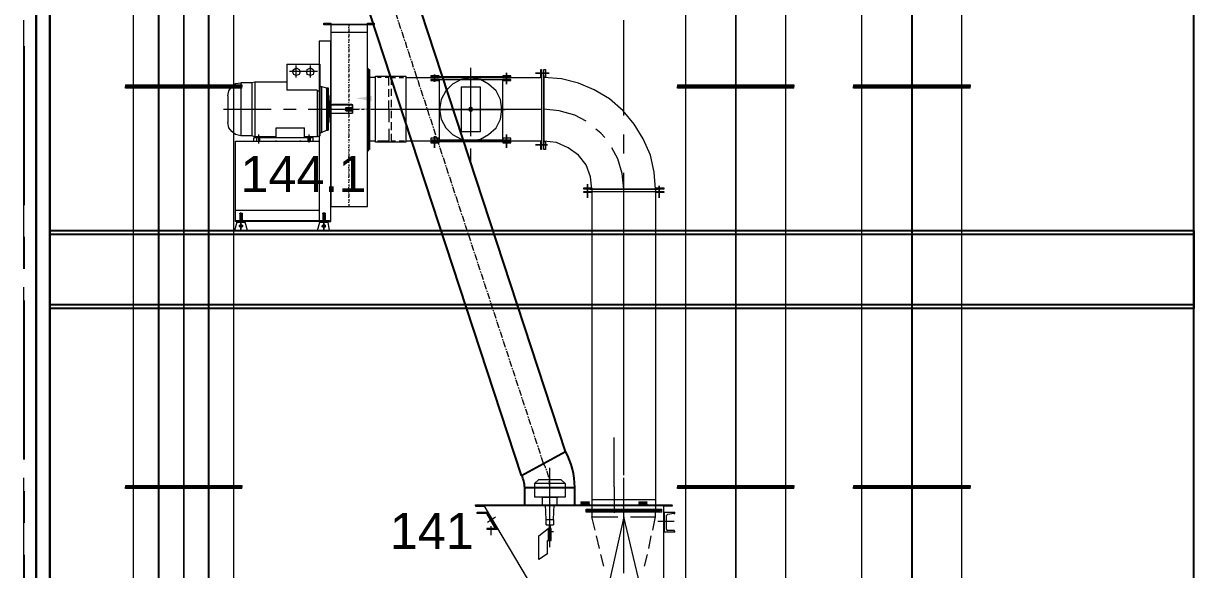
# Model space of a CAD drawing. Header units: millimetres. Extents: x 3220 to 226993, y 817 to 176024.
# Drawn here: x 155308 to 161230, y 149251 to 151976 of the extents above; entities that cross this region are included whole.
import ezdxf

# ---------------------------------------------------------------- set-up
doc = ezdxf.new("R2010")
doc.units = ezdxf.units.MM
doc.linetypes.add('AXES', pattern=[50.8, 31.75, -6.35, 6.35, -6.35])
doc.layers.add('Axe', color=1, linetype='AXES', lineweight=9)
doc.layers.add('DESSIN', color=7, linetype='Continuous', lineweight=25)
doc.layers.add('Repère', color=76, linetype='Continuous')
doc.layers.add('Sichtbare Kanten(DIN)', color=7, linetype='Continuous', lineweight=50, true_color=0x3f3f3f)
doc.styles.get("Standard").update_dxf_attribs({"font": 'arial.ttf'})

# ---------------------------------------------------------------- blocks, each defined once
blk = doc.blocks.new('cell 2.5x2.5x10.2')
at = {"layer": 'Axe', "lineweight": -3, "ltscale": 25}
blk.add_line((3000, 1000), (3000, -10000), dxfattribs=at)
at = {"layer": 'DESSIN', "color": 4}
for p, q in [((3062.1, -10000), (3062.1, 1000)), ((3062.1, 988), (3062.1, -10000)), ((3130.5, -10000), (3130.5, 1000)), ((3130.5, 988), (3130.5, -10000))]:
    blk.add_line(p, q, dxfattribs=at)
blk = doc.blocks.new('section 1-2')
for points in [[(12150, 10020), (11850, 10020), (11850, 26000), (12150, 26000)], [(11850, 14610), (6130.5, 14610), (6130.5, 15000), (11850, 15000)], [(6130.5, 14981), (11850, 14981), (11850, 14629), (6130.5, 14629)]]:
    blk.add_lwpolyline(points, close=True)
at = {"layer": 'Axe', "ltscale": 15}
for p, q in [((6000, -5000), (6000, 33323.9)), ((9000, -5000), (9000, 33323.9))]:
    blk.add_line(p, q, dxfattribs=at)
blk.add_blockref('cell 2.5x2.5x10.2', (3000, 20000))
blk = doc.blocks.new('ligne broyage L 2')
at = {"true_color": 0x000001}
blk.add_hatch(color=1, dxfattribs=at).paths.add_polyline_path([(-1259.9, 15383.3), (-1338, 15397.8), (-1259.9, 15409.4)])
at = {"color": 7, "linetype": 'Continuous', "lineweight": 15, "true_color": 0x000007}
for points in [[(-1500, 15768.1), (-1500, 15772.5), (-1463.8, 15772.5), (-1463.8, 15768.1)], [(-1500, 15765.2), (-1500, 15768.1), (-1248.3, 15768.1), (-1248.3, 15765.2)], [(-1241.1, 15179.4), (-1241.1, 15509.2), (-1089.2, 15509.2), (-1089.2, 15179.4)], [(-716.7, 15232.2), (-716.7, 15453.5), (-812.2, 15453.5), (-812.2, 15232.2)], [(-1941.2, 14783), (-1941.2, 14787.4), (-1471.1, 14787.4), (-1471.1, 14783)]]:
    blk.add_lwpolyline(points, close=True, dxfattribs=at)
for points in [[(-1463.8, 15768.1), (-1463.8, 14856.8), (-1281.6, 14856.8)], [(-1463.8, 15768.1), (-1281.6, 15768.1)], [(-1281.6, 15768.1), (-1281.6, 15772.5), (-1248.3, 15772.5), (-1248.3, 15768.1)], [(-1281.6, 14856.8), (-1281.6, 15768.1), (-1248.3, 15768.1)], [(-1463.8, 15727.6), (-1281.6, 15727.6)], [(-1463.8, 14783), (-1463.8, 15682.8), (-1523.1, 15682.8), (-1523.1, 14783)], [(-1274.3, 15542.5), (-1281.6, 15549.7)], [(-1274.3, 15141.8), (-1274.3, 15542.5), (-1271.4, 15542.5), (-1271.4, 15141.8), (-1274.3, 15141.8), (-1274.3, 15183.7), (-1271.4, 15183.7), (-1271.4, 15141.8), (-1271.4, 15542.5), (-1271.4, 15502), (-1274.3, 15502), (-1274.3, 15542.5), (-1271.4, 15542.5)], [(-1241.1, 15502), (-1274.3, 15502)], [(-923.6, 15491.1), (-605.3, 15491.1)], [(-923.6, 15491.1), (-923.6, 15194.6), (-923.6, 15194.6)], [(-605.3, 15190.3), (-605.3, 15491.1)], [(-1941.2, 14783), (-1941.2, 15183.7), (-1523.1, 15183.7)], [(-1241.1, 15183.7), (-1274.3, 15183.7)], [(-923.6, 15190.3), (-605.3, 15190.3)], [(-1274.3, 15141.8), (-1281.6, 15134.5)], [(158.4, 14943.6), (-159.8, 14943.6), (-159.8, 14943.6)], [(-1941.2, 14787.4), (-1941.2, 14839.4), (-1523.1, 14839.4), (-1523.1, 14787.4)], [(-1523.1, 14783), (-1463.8, 14783), (-1463.8, 14783)], [(-640.8, 13249), (-684.2, 13324.2), (-733.4, 13324.2), (-733.4, 13331.5), (-684.2, 13331.5)], [(-47.7, 12271.1), (-698.7, 13364.7)], [(-684.2, 13331.5), (-632.2, 13246.1), (-632.2, 13246.1)], [(-214.1, 13382.1), (-173.6, 13382.1)], [(-214.1, 13382.1), (-214.1, 13379.2)], [(-214.1, 13379.2), (-173.6, 13379.2)], [(-173.6, 13382.1), (-173.6, 13379.2)], [(-159.1, 13338.7), (-159.1, 13308.3)], [(75.2, 13382.1), (115.7, 13382.1)], [(75.2, 13382.1), (75.2, 13379.2)], [(75.2, 13379.2), (115.7, 13379.2)], [(115.7, 13382.1), (115.7, 13379.2)], [(159.1, 13308.3), (159.1, 13338.7)], [(201.1, 12263.9), (201.1, 13364.7)], [(-159.1, 13308.3), (-28.9, 13308.3), (-28.9, 13308.3)], [(-143.2, 13241.8), (-159.1, 13308.3), (-159.1, 13308.3)], [(33.3, 13308.3), (159.1, 13308.3), (159.1, 13308.3)], [(144.7, 13241.8), (159.1, 13308.3), (159.1, 13308.3)], [(-684.2, 13249), (-684.2, 13246.1), (-632.2, 13246.1)], [(-640.8, 13249), (-684.2, 13249), (-684.2, 13249)], [(-121.5, 13149.2), (-136, 13212.9)], [(125.9, 13149.2), (137.4, 13212.9)], [(-99.8, 13061), (-114.3, 13120.3)], [(104.2, 13061), (118.6, 13120.3)]]:
    blk.add_lwpolyline(points, dxfattribs=at)
at = {"color": 1, "linetype": 'Continuous', "lineweight": 5, "true_color": 0x000001}
for points in [[(-1374.1, 15768.1), (-1374.1, 15756.6)], [(-1374.1, 15749.3), (-1374.1, 15753.7)], [(-1374.1, 15746.4), (-1374.1, 15732)], [(-1374.1, 15727.6), (-1374.1, 15732)], [(-1374.1, 15720.4), (-1374.1, 15705.9)], [(-1374.1, 15701.6), (-1374.1, 15705.9)], [(-1374.1, 15694.4), (-1374.1, 15682.8)], [(-1374.1, 15675.6), (-1374.1, 15679.9)], [(-1374.1, 15668.3), (-1374.1, 15656.7)], [(-1374.1, 15649.5), (-1374.1, 15653.9)], [(-1374.1, 15646.6), (-1374.1, 15630.7)], [(-1374.1, 15627.8), (-1374.1, 15630.7)], [(-1374.1, 15620.6), (-1374.1, 15604.7)], [(-1374.1, 15601.8), (-1374.1, 15604.7)], [(-1374.1, 15594.5), (-1374.1, 15583)], [(-1374.1, 15575.7), (-1374.1, 15580.1)], [(-1374.1, 15568.5), (-1374.1, 15556.9)], [(-1374.1, 15549.7), (-1374.1, 15554)], [(-1374.1, 15546.8), (-1374.1, 15530.9)], [(-1374.1, 15528), (-1374.1, 15530.9)], [(-1374.1, 15520.8), (-1374.1, 15504.9)], [(-764.5, 15209.1), (-764.5, 15550.5), (-764.5, 15550.5)], [(-1374.1, 15502), (-1374.1, 15504.9)], [(-1374.1, 15494.7), (-1374.1, 15483.2)], [(-1374.1, 15475.9), (-1374.1, 15478.8)], [(-1374.1, 15468.7), (-1374.1, 15457.1)], [(-605.3, 15505.6), (-923.6, 15505.6), (-923.6, 15505.6)], [(-410.8, 15502), (-410.8, 15183.7), (-410.8, 15183.7)], [(-410.8, 15502), (-410.8, 15183.7), (-410.8, 15183.7)], [(-1374.1, 15449.9), (-1374.1, 15454.2)], [(-1374.1, 15445.5), (-1374.1, 15431.1)], [(-1374.1, 15428.2), (-1374.1, 15431.1)], [(-1374.1, 15419.5), (-1374.1, 15405)], [(-1374.1, 15402.1), (-1374.1, 15405)], [(-2000.5, 15342.8), (-1763.3, 15342.8)], [(-1701.1, 15342.8), (-1637.4, 15342.8)], [(-1578.1, 15342.8), (-1338, 15342.8), (-1338, 15342.8)], [(-1463.8, 15342.8), (-1449.4, 15342.8)], [(-1440.7, 15342.8), (-1440.7, 15345.7)], [(-1437.8, 15342.8), (-1423.3, 15342.8)], [(-1419, 15342.8), (-1419, 15345.7)], [(-1411.8, 15342.8), (-1397.3, 15342.8)], [(-1393, 15342.8), (-1393, 15345.7)], [(-1385.7, 15342.8), (-1374.1, 15342.8)], [(-1374.1, 15394.9), (-1374.1, 15383.3)], [(-1374.1, 15376.1), (-1374.1, 15379)], [(-1374.1, 15368.9), (-1374.1, 15357.3)], [(-1374.1, 15350.1), (-1374.1, 15353)], [(-1374.1, 15345.7), (-1374.1, 15331.3)], [(-1366.9, 15342.8), (-1366.9, 15345.7)], [(-1359.7, 15342.8), (-1348.1, 15342.8)], [(-1340.9, 15342.8), (-1340.9, 15345.7)], [(-1338, 15342.8), (-1323.5, 15342.8)], [(-1319.2, 15342.8), (-1319.2, 15345.7)], [(-1311.9, 15342.8), (-1297.5, 15342.8)], [(-1293.1, 15342.8), (-1293.1, 15345.7)], [(-1285.9, 15342.8), (-1271.4, 15342.8), (-1271.4, 15342.8)], [(-1264.2, 15342.8), (-410.8, 15342.8), (-410.8, 15342.8)], [(-923.6, 15342.1), (-593.8, 15342.1), (-593.8, 15342.1)], [(-764.5, 15272.7), (-764.5, 15387), (-764.5, 15387)], [(-188.1, 15283.5), (-244.5, 15313.9), (-322.6, 15335.6), (-399.3, 15342.8)], [(-1374.1, 15326.9), (-1374.1, 15331.3)], [(-1374.1, 15319.7), (-1374.1, 15305.2)], [(-1374.1, 15302.3), (-1374.1, 15305.2)], [(-1374.1, 15293.7), (-1374.1, 15283.5)], [(-1374.1, 15276.3), (-1374.1, 15279.2)], [(-1374.1, 15269.1), (-1374.1, 15257.5)], [(-1374.1, 15250.3), (-1374.1, 15253.2)], [(-1374.1, 15245.9), (-1374.1, 15231.5)], [(-1374.1, 15224.2), (-1374.1, 15227.1)], [(-95.5, 15202.5), (-114.3, 15224.2), (-140.3, 15243)], [(-1374.1, 15219.9), (-1374.1, 15205.4)], [(-1374.1, 15201.1), (-1374.1, 15205.4)], [(-1374.1, 15193.8), (-1374.1, 15183.7)], [(-1374.1, 15176.5), (-1374.1, 15179.4)], [(-1374.1, 15167.8), (-1374.1, 15157.7)], [(-605.3, 15180.1), (-923.6, 15180.1), (-923.6, 15180.1)], [(-1374.1, 15150.4), (-1374.1, 15153.3)], [(-1374.1, 15146.1), (-1374.1, 15131.6)], [(-1374.1, 15124.4), (-1374.1, 15127.3)], [(-1374.1, 15120.1), (-1374.1, 15105.6)], [(-1374.1, 15101.3), (-1374.1, 15105.6)], [(-764.5, 15083.2), (-764.5, 15146.9)], [(0, 14943.6), (-7.2, 15021.7), (-28.9, 15095.5), (-59.3, 15150.4)], [(-1374.1, 15094), (-1374.1, 15083.9)], [(-1374.1, 15075.2), (-1374.1, 15079.6)], [(-1374.1, 15068), (-1374.1, 15057.9)], [(-1374.1, 15049.2), (-1374.1, 15053.5)], [(-1374.1, 15046.3), (-1374.1, 15031.8)], [(-1374.1, 15024.6), (-1374.1, 15027.5)], [(-1374.1, 15020.3), (-1374.1, 15005.8)], [(-1374.1, 15001.4), (-1374.1, 15005.8)], [(-1374.1, 14994.2), (-1374.1, 14982.6)], [(-1374.1, 14975.4), (-1374.1, 14979.7)], [(-1374.1, 14968.2), (-1374.1, 14956.6)], [(-1374.1, 14949.4), (-1374.1, 14953.7)], [(-1374.1, 14946.5), (-1374.1, 14932)], [(-1374.1, 14923.3), (-1374.1, 14927.7)], [(-159.8, 14932), (158.4, 14932), (158.4, 14932)], [(-159.8, 14932), (158.4, 14932), (158.4, 14932)], [(-1374.1, 14920.4), (-1374.1, 14906)], [(-1374.1, 14901.6), (-1374.1, 14906)], [(-1374.1, 14894.4), (-1374.1, 14882.8)], [(-1374.1, 14875.6), (-1374.1, 14879.9)], [(-1374.1, 14868.4), (-1374.1, 14856.8), (-1374.1, 14856.8)], [(-1919.5, 14823.5), (-1907.9, 14823.5), (-1907.9, 14820.6)], [(-1919.5, 14820.6), (-1919.5, 14823.5), (-1919.5, 14823.5)], [(-1919.5, 14820.6), (-1919.5, 14783)], [(-1915.2, 14735.3), (-1915.2, 14827.9)], [(-1915.2, 14816.3), (-1915.2, 14735.3)], [(-1915.2, 14761.3), (-1915.2, 14813.4)], [(-1915.2, 14813.4), (-1915.2, 14794.6)], [(-1907.9, 14820.6), (-1907.9, 14783)], [(-1504.3, 14820.6), (-1504.3, 14823.5), (-1504.3, 14823.5)], [(-1492.8, 14820.6), (-1492.8, 14823.5), (-1504.3, 14823.5)], [(-1504.3, 14820.6), (-1504.3, 14783)], [(-1500, 14735.3), (-1500, 14827.9)], [(-1500, 14816.3), (-1500, 14735.3)], [(-1500, 14761.3), (-1500, 14813.4)], [(-1500, 14813.4), (-1500, 14794.6)], [(-1492.8, 14820.6), (-1492.8, 14783)], [(-1934, 14780.1), (-1945.5, 14738.2), (-1945.5, 14738.2)], [(-1936.9, 14783), (-1915.2, 14783), (-1915.2, 14783)], [(-1934, 14780.1), (-1934, 14783), (-1934, 14783)], [(-1934, 14783), (-1893.5, 14783)], [(-1934, 14780.1), (-1893.5, 14780.1)], [(-1903.6, 14761.3), (-1922.4, 14761.3), (-1919.5, 14764.2), (-1915.2, 14768.5), (-1907.9, 14764.2), (-1903.6, 14761.3), (-1907.9, 14754.1), (-1919.5, 14754.1), (-1922.4, 14761.3)], [(-1915.2, 14787.4), (-1915.2, 14790.2)], [(-1915.2, 14783), (-1915.2, 14764.2), (-1915.2, 14764.2)], [(-1881.9, 14738.2), (-1893.5, 14780.1), (-1893.5, 14783)], [(-1530.4, 14738.2), (-1518.8, 14780.1), (-1518.8, 14780.1)], [(-1523.1, 14783), (-1500, 14783)], [(-1518.8, 14783), (-1478.3, 14783)], [(-1518.8, 14780.1), (-1518.8, 14783), (-1518.8, 14783)], [(-1518.8, 14780.1), (-1478.3, 14780.1)], [(-1508.7, 14761.3), (-1504.3, 14764.2), (-1500, 14768.5), (-1492.8, 14764.2), (-1492.8, 14754.1), (-1504.3, 14754.1), (-1508.7, 14761.3), (-1492.8, 14761.3)], [(-1500, 14787.4), (-1500, 14790.2)], [(-1500, 14783), (-1500, 14764.2), (-1500, 14764.2)], [(-1478.3, 14780.1), (-1478.3, 14783)], [(-1471.1, 14738.2), (-1478.3, 14780.1), (-1478.3, 14780.1)], [(-1530.4, 14738.2), (-1471.1, 14738.2)], [(-1530.4, 14738.2), (-1471.1, 14738.2), (-1471.1, 14738.2)], [(-47.7, 13457.3), (-47.7, 13704.7)], [(-370.3, 13156.4), (-370.3, 13552.8), (-370.3, 13552.8)], [(-47.7, 13457.3), (-47.7, 13338.7), (-47.7, 13338.7)], [(-47.7, 13450.1), (-47.7, 13327.1)], [(0, 13441.4), (0, 13479)], [(-406.5, 13367.6), (-406.5, 13405.2)], [(-332.7, 13367.6), (-332.7, 13405.2)], [(0, 13241.8), (0, 13405.2)], [(-640.8, 13305.4), (-681.3, 13279.4), (-681.3, 13279.4)], [(170.7, 13286.6), (251.7, 13286.6), (251.7, 13286.6)], [(-662.5, 13215.7), (-662.5, 13260.6), (-662.5, 13260.6)], [(-373.2, 13234.6), (-351.5, 13234.6), (-351.5, 13234.6)]]:
    blk.add_lwpolyline(points, dxfattribs=at)
at = {"color": 7, "linetype": 'Continuous', "lineweight": 5, "true_color": 0x000007}
for points in [[(-1685.2, 15568.5), (-1518.8, 15568.5)], [(-1685.2, 15568.5), (-1685.2, 15438.3)], [(-1530.4, 15530.9), (-1670.7, 15530.9)], [(-1637.4, 15502), (-1637.4, 15561.3)], [(-1566.5, 15502), (-1566.5, 15561.3)], [(-1518.8, 15568.5), (-1518.8, 15431.1)], [(-1978.8, 15409.4), (-1974.5, 15435.4), (-1960, 15457.1), (-1941.2, 15471.6), (-1915.2, 15475.9)], [(-1860.2, 15475.9), (-1915.2, 15475.9)], [(-1915.2, 15475.9), (-1915.2, 15209.8)], [(-1844.3, 15478.8), (-1860.2, 15475.9)], [(-1860.2, 15475.9), (-1860.2, 15209.8)], [(-1685.2, 15478.8), (-1844.3, 15478.8)], [(-1844.3, 15478.8), (-1844.3, 15205.4)], [(-1518.8, 15475.9), (-1518.8, 15478.8)], [(-1518.8, 15475.9), (-1518.8, 15209.8)], [(-1518.8, 15457.1), (-1511.6, 15457.1)], [(-1511.6, 15457.1), (-1511.6, 15227.1)], [(-1511.6, 15457.1), (-1485.5, 15449.9)], [(-1212.1, 15502), (-1230.9, 15502), (-1230.9, 15502)], [(-1174.5, 15502), (-1193.3, 15502), (-1193.3, 15502)], [(-1174.5, 15461.5), (-1174.5, 15502), (-1174.5, 15502)], [(-1162.9, 15502), (-1141.2, 15502), (-1141.2, 15502)], [(-1162.9, 15502), (-1162.9, 15464.4)], [(-1122.4, 15502), (-1100.7, 15502), (-1100.7, 15502)], [(-1978.8, 15409.4), (-1978.8, 15276.3)], [(-1533.3, 15438.3), (-1685.2, 15438.3)], [(-1533.3, 15438.3), (-1533.3, 15205.4), (-1533.3, 15205.4)], [(-1533.3, 15438.3), (-1530.4, 15435.4)], [(-1530.4, 15435.4), (-1523.1, 15435.4), (-1518.8, 15431.1)], [(-1485.5, 15449.9), (-1478.3, 15449.9)], [(-1485.5, 15449.9), (-1485.5, 15238.7)], [(-1478.3, 15445.5), (-1478.3, 15449.9)], [(-1478.3, 15449.9), (-1478.3, 15238.7), (-1478.3, 15445.5)], [(-1478.3, 15412.3), (-1474, 15412.3)], [(-1474, 15412.3), (-1474, 15276.3), (-1474, 15276.3)], [(-1174.5, 15405), (-1174.5, 15442.7)], [(-1162.9, 15445.5), (-1162.9, 15409.4)], [(-1474, 15383.3), (-1471.1, 15383.3)], [(-1471.1, 15383.3), (-1471.1, 15386.2)], [(-1471.1, 15302.3), (-1471.1, 15383.3), (-1471.1, 15305.2)], [(-1471.1, 15364.5), (-1463.8, 15364.5)], [(-1463.8, 15364.5), (-1456.6, 15364.5)], [(-1463.8, 15364.5), (-1463.8, 15319.7)], [(-1456.6, 15368.9), (-1359.7, 15368.9)], [(-1456.6, 15364.5), (-1456.6, 15368.9), (-1456.6, 15368.9)], [(-1456.6, 15368.9), (-1456.6, 15364.5)], [(-1449.4, 15368.9), (-1449.4, 15364.5)], [(-1449.4, 15364.5), (-1366.9, 15364.5)], [(-1390.1, 15350.1), (-1393, 15342.8)], [(-1390.1, 15335.6), (-1393, 15342.8)], [(-1366.9, 15368.9), (-1366.9, 15364.5)], [(-1359.7, 15368.9), (-1359.7, 15364.5)], [(-1359.7, 15364.5), (-1356.8, 15364.5)], [(-1356.8, 15364.5), (-1356.8, 15368.9)], [(-1174.5, 15342.8), (-1174.5, 15386.2)], [(-1174.5, 15342.8), (-1174.5, 15279.2), (-1174.5, 15279.2)], [(-1162.9, 15390.6), (-1162.9, 15353)], [(-1474, 15302.3), (-1471.1, 15302.3)], [(-1471.1, 15319.7), (-1463.8, 15319.7)], [(-1471.1, 15305.2), (-1471.1, 15309.6)], [(-1463.8, 15324), (-1356.8, 15324)], [(-1356.8, 15324), (-1356.8, 15326.9)], [(-1162.9, 15335.6), (-1162.9, 15298)], [(-1915.2, 15209.8), (-1941.2, 15217), (-1960, 15231.5), (-1974.5, 15250.3), (-1978.8, 15276.3)], [(-1737.2, 15250.3), (-1596.9, 15250.3)], [(-1737.2, 15201.1), (-1737.2, 15250.3)], [(-1596.9, 15201.1), (-1596.9, 15250.3)], [(-1518.8, 15227.1), (-1511.6, 15227.1)], [(-1511.6, 15227.1), (-1485.5, 15238.7)], [(-1485.5, 15238.7), (-1478.3, 15238.7)], [(-1478.3, 15276.3), (-1474, 15276.3)], [(-1478.3, 15238.7), (-1478.3, 15243)], [(-1174.5, 15245.9), (-1174.5, 15183.7), (-1174.5, 15183.7)], [(-1162.9, 15279.2), (-1162.9, 15238.7)], [(-1860.2, 15209.8), (-1915.2, 15209.8)], [(-1844.3, 15205.4), (-1860.2, 15209.8), (-1860.2, 15209.8)], [(-1552.1, 15201.1), (-1848.6, 15201.1)], [(-1848.6, 15183.7), (-1848.6, 15201.1)], [(-1848.6, 15183.7), (-1737.2, 15183.7), (-1737.2, 15183.7)], [(-1737.2, 15205.4), (-1844.3, 15205.4)], [(-1834.2, 15183.7), (-1834.2, 15201.1)], [(-1826.9, 15217), (-1826.9, 15172.1)], [(-1819.7, 15183.7), (-1819.7, 15201.1)], [(-1737.2, 15183.7), (-1737.2, 15186.6)], [(-1737.2, 15183.7), (-1552.1, 15183.7), (-1552.1, 15183.7)], [(-1615.7, 15183.7), (-1615.7, 15186.6)], [(-1533.3, 15205.4), (-1596.9, 15205.4)], [(-1578.1, 15183.7), (-1578.1, 15201.1)], [(-1575.2, 15217), (-1575.2, 15176.5)], [(-1566.5, 15183.7), (-1566.5, 15201.1)], [(-1552.1, 15183.7), (-1552.1, 15201.1)], [(-1518.8, 15209.8), (-1533.3, 15205.4)], [(-1174.5, 15183.7), (-1230.9, 15183.7), (-1230.9, 15183.7)], [(-1162.9, 15219.9), (-1162.9, 15183.7), (-1162.9, 15183.7)], [(-1141.2, 15183.7), (-1162.9, 15183.7), (-1162.9, 15183.7)], [(-1096.4, 15183.7), (-1122.4, 15183.7), (-1122.4, 15183.7)], [(-605.3, 15180.1), (-923.6, 15180.1), (-923.6, 15180.1)], [(-170, 14943.6), (170, 14943.6), (170, 14943.6)], [(-1919.5, 14823.5), (-1919.5, 14783)], [(-1919.5, 14820.6), (-1907.9, 14820.6), (-1907.9, 14820.6)], [(-1907.9, 14823.5), (-1907.9, 14783)], [(-1504.3, 14823.5), (-1504.3, 14783)], [(-1504.3, 14820.6), (-1492.8, 14820.6), (-1492.8, 14820.6)], [(-1492.8, 14823.5), (-1492.8, 14783)], [(-1896.4, 14783), (-1936.9, 14783), (-1936.9, 14783)], [(-1482.6, 14783), (-1523.1, 14783), (-1523.1, 14783)], [(-447, 13474.7), (-425.3, 13493.5), (-313.9, 13493.5)], [(-292.2, 13474.7), (-447, 13474.7), (-447, 13405.2)], [(-292.2, 13474.7), (-292.2, 13405.2), (-447, 13405.2)], [(-313.9, 13493.5), (-292.2, 13474.7), (-292.2, 13474.7)], [(-410.8, 13405.2), (-328.4, 13405.2), (-328.4, 13405.2)], [(-406.5, 13367.6), (-406.5, 13405.2)], [(-406.5, 13367.6), (-332.7, 13367.6), (-332.7, 13405.2)], [(-159.1, 13393.7), (159.1, 13393.7)], [(-740.6, 13364.7), (-740.6, 13367.6), (241.6, 13367.6)], [(-698.7, 13364.7), (-740.6, 13364.7), (-740.6, 13360.4), (-698.7, 13360.4)], [(-698.7, 13364.7), (-698.7, 13360.4), (-698.7, 13360.4)], [(-406.5, 13367.6), (-332.7, 13367.6), (-332.7, 13367.6)], [(-387.7, 13293.9), (-392, 13367.6)], [(-351.5, 13293.9), (-347.2, 13367.6)], [(-332.7, 13367.6), (-332.7, 13372)], [(-214.1, 13374.9), (-214.1, 13367.6)], [(-214.1, 13374.9), (-173.6, 13374.9), (-173.6, 13374.9)], [(-214.1, 13367.6), (-173.6, 13367.6), (-173.6, 13367.6)], [(-188.1, 13338.7), (-188.1, 13345.9), (189.5, 13345.9)], [(-188.1, 13338.7), (182.3, 13338.7)], [(189.5, 13331.5), (-188.1, 13331.5), (-188.1, 13338.7)], [(189.5, 13331.5), (189.5, 13338.7), (-188.1, 13338.7)], [(-177.9, 13338.7), (182.3, 13338.7), (-177.9, 13338.7), (182.3, 13338.7)], [(-177.9, 13338.7), (182.3, 13338.7)], [(-173.6, 13374.9), (-173.6, 13367.6)], [(-159.1, 13338.7), (-159.1, 13345.9)], [(-159.1, 13338.7), (-159.1, 13341.6)], [(-159.1, 13338.7), (-159.1, 13341.6)], [(-159.1, 13338.7), (-159.1, 13331.5)], [(75.2, 13374.9), (75.2, 13367.6)], [(75.2, 13374.9), (115.7, 13374.9), (115.7, 13374.9)], [(75.2, 13367.6), (115.7, 13367.6)], [(115.7, 13374.9), (115.7, 13367.6)], [(159.1, 13338.7), (159.1, 13345.9)], [(159.1, 13338.7), (159.1, 13341.6)], [(159.1, 13338.7), (159.1, 13341.6)], [(159.1, 13308.3), (159.1, 13338.7), (159.1, 13338.7)], [(159.1, 13338.7), (159.1, 13331.5)], [(189.5, 13338.7), (189.5, 13345.9)], [(201.1, 13364.7), (201.1, 13367.6), (201.1, 13367.6)], [(201.1, 13364.7), (201.1, 13367.6), (201.1, 13367.6)], [(201.1, 13364.7), (241.6, 13364.7), (241.6, 13360.4), (201.1, 13360.4)], [(256, 13231.7), (204, 13231.7), (204, 13331.5)], [(204, 13331.5), (256, 13331.5), (256, 13331.5)], [(241.6, 13364.7), (241.6, 13367.6), (241.6, 13367.6)], [(251.7, 13324.2), (256, 13324.2), (256, 13331.5)], [(-387.7, 13267.8), (-387.7, 13293.9), (-351.5, 13293.9), (-351.5, 13267.8)], [(-387.7, 13267.8), (-351.5, 13267.8)], [(-373.2, 13267.8), (-373.2, 13220.1), (-373.2, 13220.1)], [(-366, 13249), (-366, 13267.8), (-366, 13267.8)], [(82.5, 12964), (0, 13308.3), (-76.7, 12964)], [(251.7, 13324.2), (218.4, 13319.9), (215.5, 13315.6), (211.2, 13312.7)], [(211.2, 13312.7), (211.2, 13249), (211.2, 13249)], [(-380.5, 13123.2), (-425.3, 13094.2), (-425.3, 13212.9), (-377.6, 13249)], [(-366, 13249), (-366, 13220.1), (-373.2, 13220.1)], [(211.2, 13249), (215.5, 13241.8), (218.4, 13238.9)], [(251.7, 13238.9), (218.4, 13238.9)], [(256, 13231.7), (256, 13234.6), (251.7, 13238.9)], [(256, 13231.7), (256, 13234.6)], [(-380.5, 13123.2), (-380.5, 13189.7), (-363.1, 13189.7)]]:
    blk.add_lwpolyline(points, dxfattribs=at)
for points in [[(-1656.2, 15530.9), (-1649, 15542.5), (-1637.4, 15549.7), (-1623, 15542.5), (-1618.6, 15530.9), (-1623, 15516.4), (-1637.4, 15512.1), (-1649, 15516.4)], [(-1585.3, 15530.9), (-1582.5, 15542.5), (-1566.5, 15549.7), (-1552.1, 15542.5), (-1549.2, 15530.9), (-1552.1, 15516.4), (-1566.5, 15512.1), (-1582.5, 15516.4)], [(-1452.3, 15364.5), (-1456.6, 15364.5)], [(-1449.4, 15364.5), (-1452.3, 15364.5)], [(-1390.1, 15350.1), (-1356.8, 15350.1)], [(-1390.1, 15350.1), (-1390.1, 15335.6)], [(-1364, 15364.5), (-1366.9, 15364.5)], [(-1359.7, 15364.5), (-1364, 15364.5)], [(-1356.8, 15364.5), (-1356.8, 15324)], [(-1356.8, 15335.6), (-1390.1, 15335.6)], [(201.1, 13364.7), (-698.7, 13364.7), (201.1, 13364.7), (-698.7, 13364.7)], [(-363.1, 13189.7), (-363.1, 13249), (-377.6, 13249), (-377.6, 13189.7)]]:
    blk.add_lwpolyline(points, close=True, dxfattribs=at)
at = {"color": 1, "linetype": 'Continuous', "lineweight": 5, "true_color": 0x000001}
for points in [[(-946.7, 15479.6), (-946.7, 15517.2)], [(-586.5, 15524.4), (-586.5, 15468)], [(-441.2, 15523.7), (-396.4, 15523.7)], [(-429.6, 15523.7), (-373.2, 15523.7)], [(-415.2, 15502), (-415.2, 15542.5), (-410.8, 15542.5), (-410.8, 15502)], [(-399.3, 15502), (-399.3, 15542.5), (-392, 15542.5), (-392, 15502)], [(-923.6, 15505.6), (-923.6, 15509.9), (-964.1, 15509.9), (-964.1, 15505.6)], [(-923.6, 15486.8), (-923.6, 15491.1), (-964.1, 15491.1), (-964.1, 15486.8)], [(-609.7, 15342.1), (-616.9, 15391.3), (-638.6, 15434.7), (-676.2, 15468), (-716.7, 15491.1), (-764.5, 15498.4), (-812.2, 15491.1), (-857, 15468), (-890.3, 15434.7), (-913.5, 15391.3), (-920.7, 15342.1), (-913.5, 15294.4), (-890.3, 15249.6), (-857, 15216.3), (-812.2, 15194.6), (-764.5, 15187.4), (-716.7, 15194.6), (-676.2, 15216.3), (-638.6, 15249.6), (-616.9, 15294.4)], [(-564.8, 15505.6), (-564.8, 15509.9), (-605.3, 15509.9), (-605.3, 15505.6)], [(-564.8, 15486.8), (-564.8, 15491.1), (-605.3, 15491.1), (-605.3, 15486.8)], [(-586.5, 15479.6), (-586.5, 15512.8)], [(-757.2, 15342.1), (-757.2, 15350.8), (-764.5, 15353.7), (-771.7, 15350.8), (-776, 15342.1), (-771.7, 15334.9), (-764.5, 15332), (-757.2, 15334.9)], [(-923.6, 15190.3), (-923.6, 15198.9), (-964.1, 15198.9), (-964.1, 15190.3)], [(-923.6, 15175.8), (-923.6, 15180.1), (-964.1, 15180.1), (-964.1, 15175.8)], [(-946.7, 15165.7), (-946.7, 15209.1)], [(-946.7, 15149.7), (-946.7, 15194.6)], [(-564.8, 15190.3), (-564.8, 15198.9), (-605.3, 15198.9), (-605.3, 15190.3)], [(-564.8, 15175.8), (-564.8, 15180.1), (-605.3, 15180.1), (-605.3, 15175.8)], [(-586.5, 15161.3), (-586.5, 15216.3)], [(-586.5, 15149.7), (-586.5, 15194.6)], [(-441.2, 15164.9), (-396.4, 15164.9)], [(-425.3, 15164.9), (-381.9, 15164.9)], [(-415.2, 15141.8), (-415.2, 15183.7), (-410.8, 15183.7), (-410.8, 15141.8)], [(-399.3, 15141.8), (-399.3, 15183.7), (-392, 15183.7), (-392, 15141.8)], [(-159.8, 14943.6), (-200.4, 14943.6), (-200.4, 14950.8), (-159.8, 14950.8)], [(-159.8, 14927.7), (-200.4, 14927.7), (-200.4, 14932), (-159.8, 14932)], [(-181.5, 14913.2), (-181.5, 14969.6)], [(-181.5, 14901.6), (-181.5, 14946.5)], [(200.4, 14943.6), (158.4, 14943.6), (158.4, 14950.8), (200.4, 14950.8)], [(200.4, 14927.7), (158.4, 14927.7), (158.4, 14932), (200.4, 14932)], [(177.2, 14917.5), (177.2, 14960.9)], [(177.2, 14901.6), (177.2, 14946.5)], [(-1915.2, 14816.3), (-1915.2, 14735.3)], [(-1500, 14816.3), (-1500, 14735.3)], [(-1945.5, 14738.2), (-1881.9, 14738.2)]]:
    blk.add_lwpolyline(points, close=True, dxfattribs=at)
at = {"color": 4, "linetype": 'Continuous', "lineweight": 15}
for points in [[(-1089.2, 15502), (-410.8, 15502)], [(-399.3, 15183.7), (-399.3, 15502), (-399.3, 15502)], [(159.1, 14943.6), (151.9, 15028.9), (133.1, 15114.3), (96.9, 15195.3), (52.1, 15269.1), (-2.9, 15335.6), (-70.9, 15394.9), (-147.6, 15439.8), (-225.7, 15473), (-311, 15494.7), (-399.3, 15502)], [(-410.8, 15183.7), (-1089.2, 15183.7), (-1089.2, 15183.7)], [(-159.1, 14943.6), (-166.4, 15005.8), (-188.1, 15065.1), (-225.7, 15114.3), (-277.7, 15150.4), (-337.1, 15176.5), (-399.3, 15183.7)], [(-159.1, 14943.6), (-159.1, 13345.9)], [(159.1, 14943.6), (159.1, 13345.9)]]:
    blk.add_lwpolyline(points, dxfattribs=at)
at = {"color": 4, "linetype": 'Continuous', "lineweight": 5}
blk.add_lwpolyline([(-399.3, 15512.1), (-399.3, 15172.1), (-399.3, 15172.1)], dxfattribs=at)
at = {"color": 1, "linetype": 'Continuous', "lineweight": 5}
blk.add_lwpolyline([(0, 13516.6), (0, 14943.6)], dxfattribs=at)
blk = doc.blocks.new('be 500 gain 2000')
at = {"layer": 'Sichtbare Kanten(DIN)', "color": 5, "lineweight": 0}
for p, q in [((0, -291), (0, 291)), ((8, 291), (0, 291)), ((8, 291), (8, -291)), ((1992, 250.5), (8, 250.5)), ((1992, -291), (1992, 291)), ((1992, 291), (2000, 291)), ((2000, 291), (2000, -291)), ((8, 1), (1992, 1)), ((1992, 0), (8, 0)), ((8, -291), (0, -291)), ((1992, -250.5), (8, -250.5)), ((1992, -291), (2000, -291))]:
    blk.add_line(p, q, dxfattribs=at)
blk = doc.blocks.new('140 L')
at = {"color": 5, "lineweight": 0, "rotation": 270}
for p in [(0, 22218.2), (0, 20218.2), (0, 18218.2)]:
    blk.add_blockref('be 500 gain 2000', p, dxfattribs=at)
blk = doc.blocks.new('153')
at = {"color": 5, "lineweight": 0, "rotation": 270}
for p in [(-440, 22218.2), (440, 22218.2), (-440, 20218.2), (440, 20218.2), (-440, 18218.2), (440, 18218.2)]:
    blk.add_blockref('be 500 gain 2000', p, dxfattribs=at)

msp = doc.modelspace()

# ---------------------------------------------------------------- linework, layer by layer
at = {"color": 4}
for p, q in [((157797.7, 149719.3), (158017.3, 149838.7)), ((157812.9, 149659.6), (158062.9, 149659.6))]:
    msp.add_line(p, q, dxfattribs=at)
for points in [[(158062.9, 149573.2), (158062.9, 149659.6, 0.125163), (158017.3, 149838.7), (156608.5, 154129.5, 0.070846), (156545.4, 154214.3), (156464.9, 154295.6)], [(157812.9, 149573.2), (157812.9, 149659.6, 0.125163), (157797.7, 149719.3), (156388.9, 154010, 0.070846), (156367.9, 154038.3), (156287.3, 154119.6)]]:
    msp.add_lwpolyline(points, format="xyb", dxfattribs=at)
at = {"color": 30}
for points in [[(157583.2, 142453.3), (157583.2, 142536.3, 0.131652), (157566.5, 142598.8), (156034.5, 145252.3, -0.131652), (155984.2, 145439.8), (155984.2, 154090.4)], [(157833.2, 142453.3), (157833.2, 142536.3, 0.131652), (157783, 142723.8), (156251, 145377.3, -0.131652), (156234.2, 145439.8), (156234.2, 154090.4)]]:
    msp.add_lwpolyline(points, format="xyb", dxfattribs=at)
at = {"layer": 'Axe'}
for points in [[(157937.9, 149573.2), (157937.9, 149659.6, 0.125163), (157907.5, 149779), (156498.7, 154069.8, 0.070846), (156456.6, 154126.3), (156376.1, 154207.6)], [(157708.2, 142453.3), (157708.2, 142536.3, 0.131652), (157674.7, 142661.3), (156142.7, 145314.8, -0.131652), (156109.2, 145439.8), (156109.2, 154090.4)]]:
    msp.add_lwpolyline(points, format="xyb", dxfattribs=at)

# ---------------------------------------------------------------- block references
for name, p in [('section 1-2', (149308.2, 135943.7)), ('153', (159308.2, 131443.7)), ('140 L', (156108.2, 131443.7)), ('ligne broyage L 2', (158308.2, 136205.5))]:
    msp.add_blockref(name, p)

# ---------------------------------------------------------------- texts
at = {"layer": 'Repère', "char_height": 180, "attachment_point": 1}
for s, insert in [('144.1', (156392.1, 151315)), ('141', (157138.4, 149532.8))]:
    msp.add_mtext_dynamic_manual_height_columns(s, width=631.382, gutter_width=12.5, heights=[0], dxfattribs=dict(at, insert=insert))

doc.saveas('drawing.dxf')
